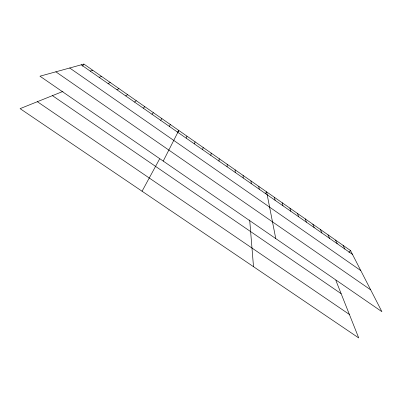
<?xml version="1.0" encoding="UTF-8"?>
<svg xmlns="http://www.w3.org/2000/svg" width="402" height="402" viewBox="0 0 402 402"><rect width="100%" height="100%" fill="white"/><g stroke="black" fill="none" stroke-linecap="round" stroke-linejoin="round"><path stroke-width="0.6" d="M227.1 166.765L227.21 164.312M218.979 161.086L219.231 158.73M210.824 155.388L211.211 153.122M202.633 149.665L203.161 147.489M194.407 143.916L195.081 141.836M186.146 138.142L186.96 136.157M163.232 161.086L178.805 130.454L177.418 132.444M142.062 191.226L159.589 158.956M169.257 126.344L170.368 124.55M82.581 66.184L83.912 64.074L350.504 250.552L381.9 311.676L39.969 76.199L83.912 64.074M160.634 120.314L161.895 118.625M265.179 193.764L266.621 191.88L275.767 238.587M348.911 252.456L350.504 250.552M151.966 114.258L153.383 112.671M143.263 108.178L144.836 106.691M134.519 102.068L136.248 100.686M125.736 95.927L127.62 94.651M116.917 89.762L118.957 88.591M108.053 83.571L110.254 82.5M99.148 77.35L101.515 76.39M63.024 91.38L20.1 108.646L358.715 337.926L335.826 280.305M90.204 71.099L92.731 70.244M37.351 101.706L349.388 314.454M52.436 95.641L341.132 293.666M55.848 71.817L370.694 289.867M69.697 67.998L360.795 270.591M81.219 64.817L352.464 254.365M343.032 245.326L344.871 249.064M335.534 240.079L337.248 243.738M328.002 234.813L329.595 238.386M320.439 229.522L321.907 233.014M312.846 224.21L314.188 227.622M305.224 218.879L306.44 222.205M297.565 213.522L298.656 216.763M289.877 208.146L290.837 211.301M282.159 202.744L282.988 205.819M274.405 197.322L275.109 200.312M258.808 186.412L259.24 189.221M250.959 180.92L251.26 183.644M249.682 219.959L253.511 266.692M243.074 175.408L243.24 178.041M235.16 169.87L235.19 172.413"/></g></svg>
